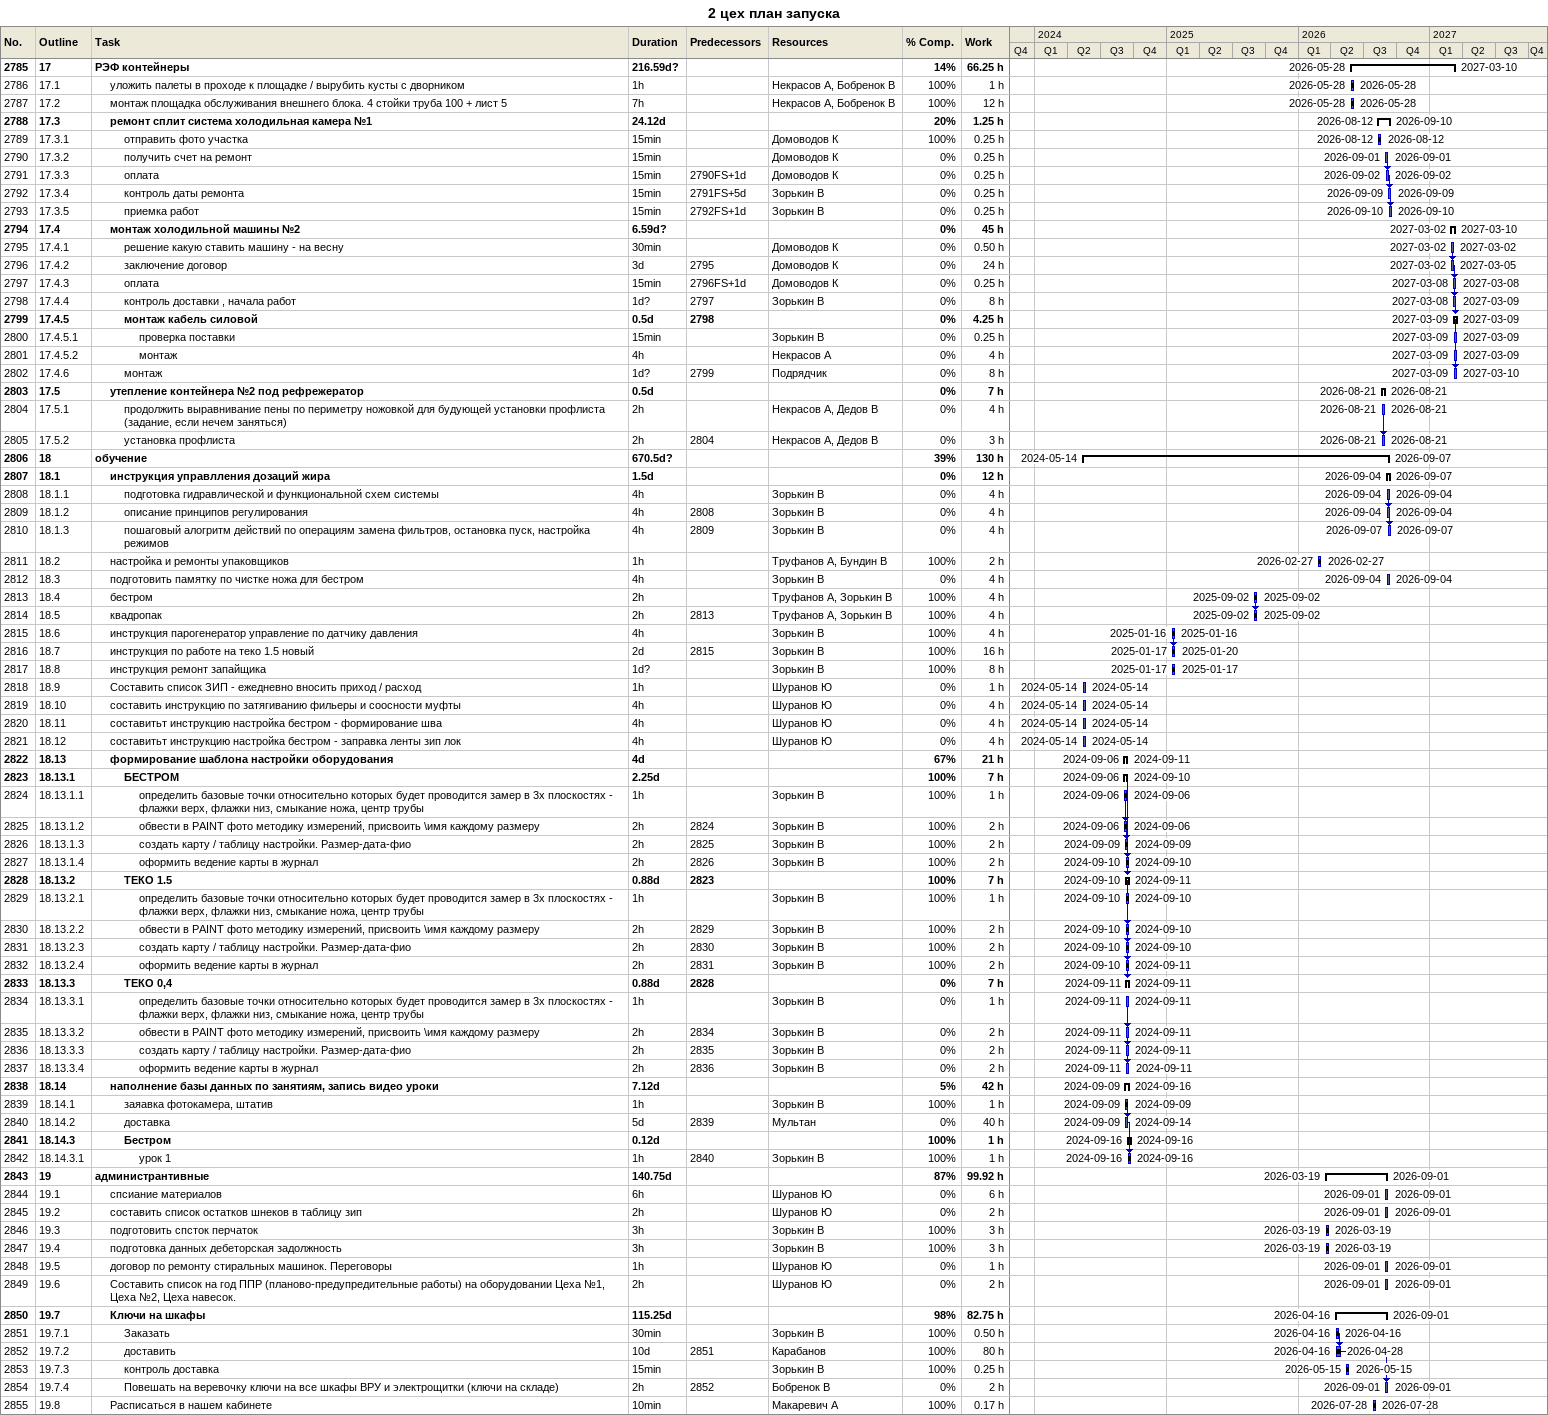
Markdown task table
2 цех план запуска

| ID | WBS | Task | Duration | Start | Finish | Predecessors | Resources | % complete | Work (h) |
|---|---|---|---|---|---|---|---|---|---|
| 2785 | 17 | **РЭФ контейнеры** | 216.59d? | 2026-05-28 | 2027-03-10 |  |  | 14 | 66.25 |
| 2786 | 17.1 | уложить палеты в проходе к площадке / вырубить кусты с дворником | 1h | 2026-05-28 | 2026-05-28 |  | Некрасов А, Бобренок В | 100 | 1 |
| 2787 | 17.2 | монтаж площадка обслуживания внешнего блока. 4 стойки труба 100 + лист 5 | 7h | 2026-05-28 | 2026-05-28 |  | Некрасов А, Бобренок В | 100 | 12 |
| 2788 | 17.3 | **ремонт сплит система холодильная камера №1** | 24.12d | 2026-08-12 | 2026-09-10 |  |  | 20 | 1.25 |
| 2789 | 17.3.1 | отправить фото участка | 15min | 2026-08-12 | 2026-08-12 |  | Домоводов К | 100 | 0.25 |
| 2790 | 17.3.2 | получить счет на ремонт | 15min | 2026-09-01 | 2026-09-01 |  | Домоводов К | 0 | 0.25 |
| 2791 | 17.3.3 | оплата | 15min | 2026-09-02 | 2026-09-02 | 2790FS+1d | Домоводов К | 0 | 0.25 |
| 2792 | 17.3.4 | контроль даты ремонта | 15min | 2026-09-09 | 2026-09-09 | 2791FS+5d | Зорькин В | 0 | 0.25 |
| 2793 | 17.3.5 | приемка работ | 15min | 2026-09-10 | 2026-09-10 | 2792FS+1d | Зорькин В | 0 | 0.25 |
| 2794 | 17.4 | **монтаж холодильной машины №2** | 6.59d? | 2027-03-02 | 2027-03-10 |  |  | 0 | 45 |
| 2795 | 17.4.1 | решение какую ставить машину - на весну | 30min | 2027-03-02 | 2027-03-02 |  | Домоводов К | 0 | 0.50 |
| 2796 | 17.4.2 | заключение договор | 3d | 2027-03-02 | 2027-03-05 | 2795 | Домоводов К | 0 | 24 |
| 2797 | 17.4.3 | оплата | 15min | 2027-03-08 | 2027-03-08 | 2796FS+1d | Домоводов К | 0 | 0.25 |
| 2798 | 17.4.4 | контроль доставки , начала работ | 1d? | 2027-03-08 | 2027-03-09 | 2797 | Зорькин В | 0 | 8 |
| 2799 | 17.4.5 | **монтаж кабель силовой** | 0.5d | 2027-03-09 | 2027-03-09 | 2798 |  | 0 | 4.25 |
| 2800 | 17.4.5.1 | проверка поставки | 15min | 2027-03-09 | 2027-03-09 |  | Зорькин В | 0 | 0.25 |
| 2801 | 17.4.5.2 | монтаж | 4h | 2027-03-09 | 2027-03-09 |  | Некрасов А | 0 | 4 |
| 2802 | 17.4.6 | монтаж | 1d? | 2027-03-09 | 2027-03-10 | 2799 | Подрядчик | 0 | 8 |
| 2803 | 17.5 | **утепление контейнера №2 под рефрежератор** | 0.5d | 2026-08-21 | 2026-08-21 |  |  | 0 | 7 |
| 2804 | 17.5.1 | продолжить выравнивание пены по периметру ножовкой для будующей установки профлиста (задание, если нечем заняться) | 2h | 2026-08-21 | 2026-08-21 |  | Некрасов А, Дедов В | 0 | 4 |
| 2805 | 17.5.2 | установка профлиста | 2h | 2026-08-21 | 2026-08-21 | 2804 | Некрасов А, Дедов В | 0 | 3 |
| 2806 | 18 | **обучение** | 670.5d? | 2024-05-14 | 2026-09-07 |  |  | 39 | 130 |
| 2807 | 18.1 | **инструкция управлления дозаций жира** | 1.5d | 2026-09-04 | 2026-09-07 |  |  | 0 | 12 |
| 2808 | 18.1.1 | подготовка гидравлической и функциональной схем системы | 4h | 2026-09-04 | 2026-09-04 |  | Зорькин В | 0 | 4 |
| 2809 | 18.1.2 | описание принципов регулирования | 4h | 2026-09-04 | 2026-09-04 | 2808 | Зорькин В | 0 | 4 |
| 2810 | 18.1.3 | пошаговый алогритм действий по операциям замена фильтров, остановка пуск, настройка режимов | 4h | 2026-09-07 | 2026-09-07 | 2809 | Зорькин В | 0 | 4 |
| 2811 | 18.2 | настройка и ремонты упаковщиков | 1h | 2026-02-27 | 2026-02-27 |  | Труфанов А, Бундин В | 100 | 2 |
| 2812 | 18.3 | подготовить памятку по чистке ножа для бестром | 4h | 2026-09-04 | 2026-09-04 |  | Зорькин В | 0 | 4 |
| 2813 | 18.4 | бестром | 2h | 2025-09-02 | 2025-09-02 |  | Труфанов А, Зорькин В | 100 | 4 |
| 2814 | 18.5 | квадропак | 2h | 2025-09-02 | 2025-09-02 | 2813 | Труфанов А, Зорькин В | 100 | 4 |
| 2815 | 18.6 | инструкция парогенератор управление по датчику давления | 4h | 2025-01-16 | 2025-01-16 |  | Зорькин В | 100 | 4 |
| 2816 | 18.7 | инструкция по работе на теко 1.5 новый | 2d | 2025-01-17 | 2025-01-20 | 2815 | Зорькин В | 100 | 16 |
| 2817 | 18.8 | инструкция ремонт запайщика | 1d? | 2025-01-17 | 2025-01-17 |  | Зорькин В | 100 | 8 |
| 2818 | 18.9 | Составить список ЗИП - ежедневно вносить приход / расход | 1h | 2024-05-14 | 2024-05-14 |  | Шуранов Ю | 0 | 1 |
| 2819 | 18.10 | составить инструкцию по затягиванию фильеры и соосности муфты | 4h | 2024-05-14 | 2024-05-14 |  | Шуранов Ю | 0 | 4 |
| 2820 | 18.11 | составитьт инструкцию настройка бестром - формирование шва | 4h | 2024-05-14 | 2024-05-14 |  | Шуранов Ю | 0 | 4 |
| 2821 | 18.12 | составитьт инструкцию настройка бестром - заправка ленты зип лок | 4h | 2024-05-14 | 2024-05-14 |  | Шуранов Ю | 0 | 4 |
| 2822 | 18.13 | **формирование шаблона настройки оборудования** | 4d | 2024-09-06 | 2024-09-11 |  |  | 67 | 21 |
| 2823 | 18.13.1 | **БЕСТРОМ** | 2.25d | 2024-09-06 | 2024-09-10 |  |  | 100 | 7 |
| 2824 | 18.13.1.1 | определить базовые точки относительно которых будет проводится замер в 3х плоскостях - флажки верх, флажки низ, смыкание ножа, центр трубы | 1h | 2024-09-06 | 2024-09-06 |  | Зорькин В | 100 | 1 |
| 2825 | 18.13.1.2 | обвести в PAINT фото методику измерений, присвоить \имя каждому размеру | 2h | 2024-09-06 | 2024-09-06 | 2824 | Зорькин В | 100 | 2 |
| 2826 | 18.13.1.3 | создать карту / таблицу настройки. Размер-дата-фио | 2h | 2024-09-09 | 2024-09-09 | 2825 | Зорькин В | 100 | 2 |
| 2827 | 18.13.1.4 | оформить ведение карты в журнал | 2h | 2024-09-10 | 2024-09-10 | 2826 | Зорькин В | 100 | 2 |
| 2828 | 18.13.2 | **ТЕКО 1.5** | 0.88d | 2024-09-10 | 2024-09-11 | 2823 |  | 100 | 7 |
| 2829 | 18.13.2.1 | определить базовые точки относительно которых будет проводится замер в 3х плоскостях - флажки верх, флажки низ, смыкание ножа, центр трубы | 1h | 2024-09-10 | 2024-09-10 |  | Зорькин В | 100 | 1 |
| 2830 | 18.13.2.2 | обвести в PAINT фото методику измерений, присвоить \имя каждому размеру | 2h | 2024-09-10 | 2024-09-10 | 2829 | Зорькин В | 100 | 2 |
| 2831 | 18.13.2.3 | создать карту / таблицу настройки. Размер-дата-фио | 2h | 2024-09-10 | 2024-09-10 | 2830 | Зорькин В | 100 | 2 |
| 2832 | 18.13.2.4 | оформить ведение карты в журнал | 2h | 2024-09-10 | 2024-09-11 | 2831 | Зорькин В | 100 | 2 |
| 2833 | 18.13.3 | **ТЕКО 0,4** | 0.88d | 2024-09-11 | 2024-09-11 | 2828 |  | 0 | 7 |
| 2834 | 18.13.3.1 | определить базовые точки относительно которых будет проводится замер в 3х плоскостях - флажки верх, флажки низ, смыкание ножа, центр трубы | 1h | 2024-09-11 | 2024-09-11 |  | Зорькин В | 0 | 1 |
| 2835 | 18.13.3.2 | обвести в PAINT фото методику измерений, присвоить \имя каждому размеру | 2h | 2024-09-11 | 2024-09-11 | 2834 | Зорькин В | 0 | 2 |
| 2836 | 18.13.3.3 | создать карту / таблицу настройки. Размер-дата-фио | 2h | 2024-09-11 | 2024-09-11 | 2835 | Зорькин В | 0 | 2 |
| 2837 | 18.13.3.4 | оформить ведение карты в журнал | 2h | 2024-09-11 | 2024-09-11 | 2836 | Зорькин В | 0 | 2 |
| 2838 | 18.14 | **наполнение базы данных по занятиям, запись видео уроки** | 7.12d | 2024-09-09 | 2024-09-16 |  |  | 5 | 42 |
| 2839 | 18.14.1 | заяавка фотокамера, штатив | 1h | 2024-09-09 | 2024-09-09 |  | Зорькин В | 100 | 1 |
| 2840 | 18.14.2 | доставка | 5d | 2024-09-09 | 2024-09-14 | 2839 | Мультан | 0 | 40 |
| 2841 | 18.14.3 | **Бестром** | 0.12d | 2024-09-16 | 2024-09-16 |  |  | 100 | 1 |
| 2842 | 18.14.3.1 | урок 1 | 1h | 2024-09-16 | 2024-09-16 | 2840 | Зорькин В | 100 | 1 |
| 2843 | 19 | **администрантивные** | 140.75d | 2026-03-19 | 2026-09-01 |  |  | 87 | 99.92 |
| 2844 | 19.1 | спсиание материалов | 6h | 2026-09-01 | 2026-09-01 |  | Шуранов Ю | 0 | 6 |
| 2845 | 19.2 | составить список остатков шнеков в таблицу зип | 2h | 2026-09-01 | 2026-09-01 |  | Шуранов Ю | 0 | 2 |
| 2846 | 19.3 | подготовить спсток перчаток | 3h | 2026-03-19 | 2026-03-19 |  | Зорькин В | 100 | 3 |
| 2847 | 19.4 | подготовка данных дебеторская задолжность | 3h | 2026-03-19 | 2026-03-19 |  | Зорькин В | 100 | 3 |
| 2848 | 19.5 | договор по ремонту стиральных машинок. Переговоры | 1h | 2026-09-01 | 2026-09-01 |  | Шуранов Ю | 0 | 1 |
| 2849 | 19.6 | Составить список на год ППР (планово-предупредительные работы) на оборудовании Цеха №1, Цеха №2, Цеха навесок. | 2h | 2026-09-01 | 2026-09-01 |  | Шуранов Ю | 0 | 2 |
| 2850 | 19.7 | **Ключи на шкафы** | 115.25d | 2026-04-16 | 2026-09-01 |  |  | 98 | 82.75 |
| 2851 | 19.7.1 | Заказать | 30min | 2026-04-16 | 2026-04-16 |  | Зорькин В | 100 | 0.50 |
| 2852 | 19.7.2 | доставить | 10d | 2026-04-16 | 2026-04-28 | 2851 | Карабанов | 100 | 80 |
| 2853 | 19.7.3 | контроль доставка | 15min | 2026-05-15 | 2026-05-15 |  | Зорькин В | 100 | 0.25 |
| 2854 | 19.7.4 | Повешать на веревочку ключи на все шкафы ВРУ и электрощитки (ключи на складе) | 2h | 2026-09-01 | 2026-09-01 | 2852 | Бобренок В | 0 | 2 |
| 2855 | 19.8 | Расписаться в нашем кабинете | 10min | 2026-07-28 | 2026-07-28 |  | Макаревич А | 100 | 0.17 |
